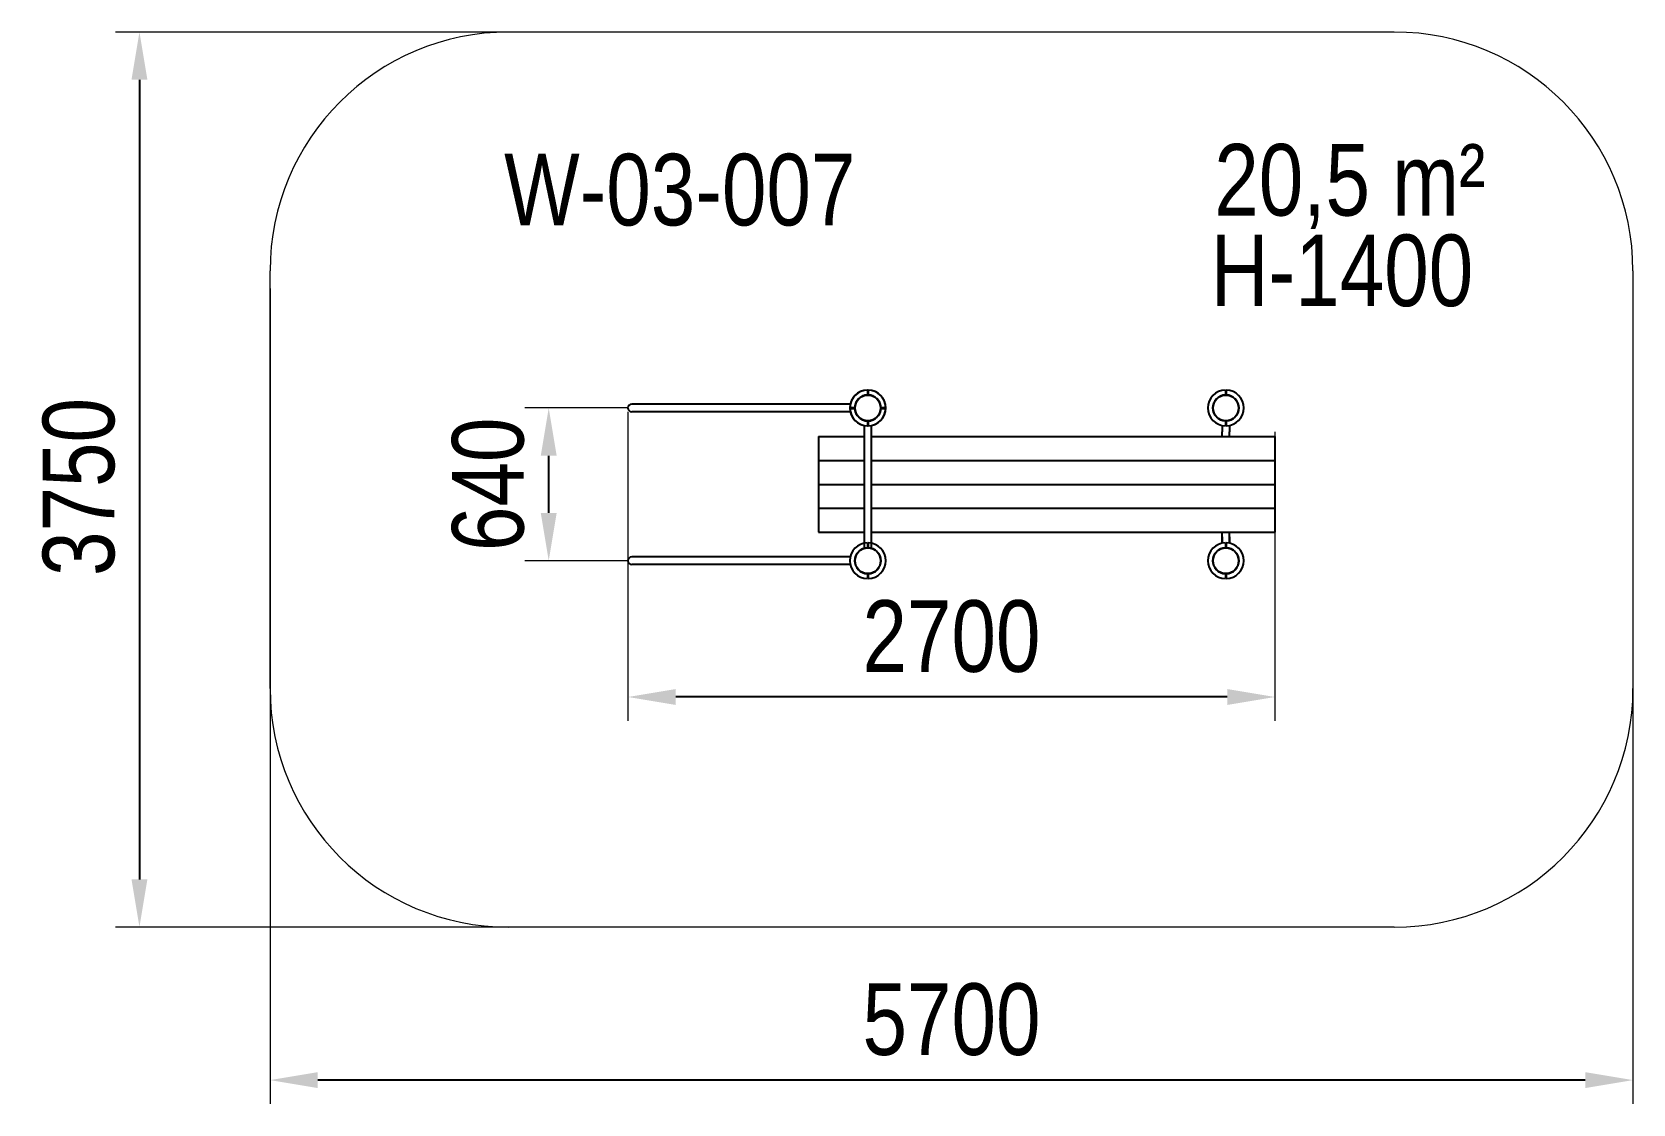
# Model space of a CAD drawing. Header units: millimetres. Extents: x -3884 to 2824, y -2456 to 2034.
import ezdxf

# ---------------------------------------------------------------- set-up
doc = ezdxf.new("R2010")
doc.units = ezdxf.units.MM
for name, color, linetype in [('DIKOM_АРТИКУЛ', 7, 'Continuous'), ('DIKOM_ЗОНА', 80, 'Continuous'), ('DIKOM_ОБЪЕКТ', 7, 'Continuous'), ('DIKOM_РАЗМЕР_ЗОНА', 7, 'Continuous'), ('DIKOM_РАЗМЕР_ОБЪЕКТА', 7, 'Continuous')]:
    doc.layers.add(name, color=color, linetype=linetype)
doc.styles.add('style1', font='arial.ttf', dxfattribs={"width": 0.8})
doc.dimstyles.new('1-50', dxfattribs={"dimtxt": 300, "dimasz": 200, "dimexe": 100, "dimexo": 0, "dimgap": 100, "dimtad": 1, "dimdec": 0, "dimtxsty": 'style1', "dimcen": 0, "dimclrd": 7, "dimclre": 7, "dimadec": 1, "dimazin": 2, "dimtfac": 1, "dimtdec": 0, "dimtmove": 0, "dimatfit": 3, "dimfxl": 0, "dimlwd": 25, "dimlwe": 18, "dimarcsym": 0})

# ---------------------------------------------------------------- blocks, each defined once
blk = doc.blocks.new('*D0')
at = {"layer": 'Defpoints', "color": 0, "transparency": 16777216}
for p in [(-1386.6, 443.5), (1324.4, 359.5), (-1386.6, -751.4)]:
    blk.add_point(p, dxfattribs=at)
at = {"layer": 'DIKOM_РАЗМЕР_ОБЪЕКТА', "color": 7, "lineweight": 18, "transparency": 16777216}
for p, q in [((-1386.6, 443.5), (-1386.6, -851.4)), ((1324.4, 359.5), (1324.4, -851.4))]:
    blk.add_line(p, q, dxfattribs=at)
at = {"layer": 'DIKOM_РАЗМЕР_ОБЪЕКТА', "color": 7, "lineweight": 25, "transparency": 16777216}
blk.add_line((1124.4, -751.4), (-1186.6, -751.4), dxfattribs=at)
at = {"layer": 'DIKOM_РАЗМЕР_ОБЪЕКТА', "color": 7, "transparency": 16777216}
for points in [[(-1186.6, -718.1), (-1186.6, -784.7), (-1386.6, -751.4)], [(1124.4, -718.1), (1124.4, -784.7), (1324.4, -751.4)]]:
    blk.add_solid(points, dxfattribs=at)
at = {"layer": 'DIKOM_РАЗМЕР_ОБЪЕКТА', "color": 0, "transparency": 16777216, "insert": (-31.1, -498.2), "char_height": 300, "attachment_point": 5, "style": 'style1'}
blk.add_mtext('2700', dxfattribs=at)
blk = doc.blocks.new('*D1')
at = {"layer": 'Defpoints', "color": 0, "transparency": 16777216}
for p in [(2824.4, 1034.5), (-2886.2, 959.8), (-2886.2, -2356.4)]:
    blk.add_point(p, dxfattribs=at)
at = {"layer": 'DIKOM_РАЗМЕР_ЗОНА', "color": 7, "lineweight": 18, "transparency": 16777216}
for p, q in [((2824.4, 1034.5), (2824.4, -2456.4)), ((-2886.2, 959.8), (-2886.2, -2456.4))]:
    blk.add_line(p, q, dxfattribs=at)
at = {"layer": 'DIKOM_РАЗМЕР_ЗОНА', "color": 7, "lineweight": 25, "transparency": 16777216}
blk.add_line((2624.4, -2356.4), (-2686.2, -2356.4), dxfattribs=at)
at = {"layer": 'DIKOM_РАЗМЕР_ЗОНА', "color": 7, "transparency": 16777216}
for points in [[(-2686.2, -2323.1), (-2686.2, -2389.7), (-2886.2, -2356.4)], [(2624.4, -2323.1), (2624.4, -2389.7), (2824.4, -2356.4)]]:
    blk.add_solid(points, dxfattribs=at)
at = {"layer": 'DIKOM_РАЗМЕР_ЗОНА', "color": 0, "transparency": 16777216, "insert": (-30.9, -2103.2), "char_height": 300, "attachment_point": 5, "style": 'style1'}
blk.add_mtext('5700', dxfattribs=at)
blk = doc.blocks.new('*D2')
at = {"layer": 'Defpoints', "color": 0, "transparency": 16777216}
for p in [(-1718.6, 459.5), (-1386.6, 459.5), (-1386.6, -180.3)]:
    blk.add_point(p, dxfattribs=at)
at = {"layer": 'DIKOM_РАЗМЕР_ОБЪЕКТА', "color": 7, "lineweight": 18, "transparency": 16777216}
for p, q in [((-1386.6, 459.5), (-1818.6, 459.5)), ((-1386.6, -180.3), (-1818.6, -180.3))]:
    blk.add_line(p, q, dxfattribs=at)
at = {"layer": 'DIKOM_РАЗМЕР_ОБЪЕКТА', "color": 7, "lineweight": 25, "transparency": 16777216}
blk.add_line((-1718.6, 19.7), (-1718.6, 259.5), dxfattribs=at)
at = {"layer": 'DIKOM_РАЗМЕР_ОБЪЕКТА', "color": 7, "transparency": 16777216}
for points in [[(-1751.9, 259.5), (-1685.3, 259.5), (-1718.6, 459.5)], [(-1751.9, 19.7), (-1685.3, 19.7), (-1718.6, -180.3)]]:
    blk.add_solid(points, dxfattribs=at)
at = {"layer": 'DIKOM_РАЗМЕР_ОБЪЕКТА', "color": 0, "transparency": 16777216, "insert": (-1971.8, 139.6), "char_height": 300, "attachment_point": 5, "rotation": 90, "style": 'style1'}
blk.add_mtext('640', dxfattribs=at)
blk = doc.blocks.new('*D3')
at = {"layer": 'Defpoints', "color": 0, "transparency": 16777216}
for p in [(-1886.4, 2034.2), (-3433.5, -1715.4), (-1886.4, -1715.4)]:
    blk.add_point(p, dxfattribs=at)
at = {"layer": 'DIKOM_РАЗМЕР_ЗОНА', "color": 7, "lineweight": 18, "transparency": 16777216}
for p, q in [((-1886.4, 2034.2), (-3533.5, 2034.2)), ((-1886.4, -1715.4), (-3533.5, -1715.4))]:
    blk.add_line(p, q, dxfattribs=at)
at = {"layer": 'DIKOM_РАЗМЕР_ЗОНА', "color": 7, "lineweight": 25, "transparency": 16777216}
blk.add_line((-3433.5, 1834.2), (-3433.5, -1515.4), dxfattribs=at)
at = {"layer": 'DIKOM_РАЗМЕР_ЗОНА', "color": 7, "transparency": 16777216}
for points in [[(-3466.8, 1834.2), (-3400.2, 1834.2), (-3433.5, 2034.2)], [(-3466.8, -1515.4), (-3400.2, -1515.4), (-3433.5, -1715.4)]]:
    blk.add_solid(points, dxfattribs=at)
at = {"layer": 'DIKOM_РАЗМЕР_ЗОНА', "color": 0, "transparency": 16777216, "insert": (-3686.8, 128.5), "char_height": 300, "attachment_point": 5, "rotation": 90, "style": 'style1'}
blk.add_mtext('3750', dxfattribs=at)

msp = doc.modelspace()

# ---------------------------------------------------------------- linework, layer by layer
at = {"layer": 'DIKOM_ЗОНА', "color": 3, "lineweight": 15}
for p, q in [((1824.3, 2034.4), (-1886.4, 2034.2)), ((-2886.2, -715.4), (-2886.3, 1034.1)), ((2824.4, 1034.5), (2824.4, -715.4)), ((1824.4, -1715.4), (-1886.2, -1715.4))]:
    msp.add_line(p, q, dxfattribs=at)
for centre, start, end in [((-1886.3, 1034.2), 90.00384, 180.00384), ((1824.3, 1034.4), 0.00384, 90.00384), ((-1886.2, -715.4), 180, 270), ((1824.4, -715.4), 270, 0)]:
    msp.add_arc(centre, 1000, start, end, dxfattribs=at)
at = {"layer": 'DIKOM_ОБЪЕКТ'}
for p, q in [((-454.9, 475.5), (-1370.6, 475.5)), ((-454.9, 475.5), (-1254.6, 475.5)), ((-383.6, 534.5), (-383.6, 514)), ((-383.6, 534.5), (-383.6, 514)), ((-383.6, 534.5), (-383.6, 514)), ((-383.6, 514.5), (-379.6, 514.5)), ((-383.6, 514.5), (-379.6, 514.5)), ((-383.6, 514.5), (-379.6, 514.5)), ((-379.6, 534.5), (-379.6, 514)), ((-379.6, 534.5), (-379.6, 514)), ((-379.6, 534.5), (-379.6, 514)), ((1116.4, 534.5), (1116.4, 514)), ((1116.4, 534.5), (1116.4, 514)), ((1116.4, 514.5), (1120.4, 514.5)), ((1116.4, 514.5), (1120.4, 514.5)), ((1120.4, 534.5), (1120.4, 514)), ((1120.4, 534.5), (1120.4, 514)), ((-454.9, 443.5), (-1370.6, 443.5)), ((-454.9, 443.5), (-1254.6, 443.5)), ((-456.6, 461.5), (-436.1, 461.5)), ((-456.6, 461.5), (-436.1, 461.5)), ((-456.6, 461.5), (-436.1, 461.5)), ((-456.6, 461.5), (-436.1, 461.5)), ((-456.6, 461.5), (-436.1, 461.5)), ((-456.6, 457.5), (-436.1, 457.5)), ((-456.6, 457.5), (-436.1, 457.5)), ((-456.6, 457.5), (-436.1, 457.5)), ((-456.6, 457.5), (-436.1, 457.5)), ((-456.6, 457.5), (-436.1, 457.5)), ((-436.6, 457.5), (-436.6, 461.5)), ((-436.6, 457.5), (-436.6, 461.5)), ((-436.6, 457.5), (-436.6, 461.5)), ((-436.6, 457.5), (-436.6, 461.5)), ((-436.6, 457.5), (-436.6, 461.5)), ((-383.6, 405), (-383.6, 384.5)), ((-383.6, 405), (-383.6, 384.5)), ((-379.6, 405), (-379.6, 384.5)), ((-379.6, 405), (-379.6, 384.5)), ((-327.1, 461.5), (-306.6, 461.5)), ((-327.1, 461.5), (-306.6, 461.5)), ((-327.1, 461.5), (-306.6, 461.5)), ((-327.1, 461.5), (-306.6, 461.5)), ((-327.1, 461.5), (-306.6, 461.5)), ((-327.1, 457.5), (-306.6, 457.5)), ((-327.1, 457.5), (-306.6, 457.5)), ((-327.1, 457.5), (-306.6, 457.5)), ((-327.1, 457.5), (-306.6, 457.5)), ((-327.1, 457.5), (-306.6, 457.5)), ((1116.4, 405), (1116.4, 384.5)), ((1120.4, 405), (1120.4, 384.5)), ((-587.6, 339.5), (-397.6, 339.5)), ((-587.6, 339.5), (-587.6, -60.5)), ((-397.6, 386.2), (-397.6, -40.5)), ((-397.6, 364.5), (-397.6, -130.5)), ((-365.6, -130.5), (-365.6, 386.2)), ((-365.6, -40.5), (-365.6, 359.5)), ((-365.6, 339.5), (1324.4, 339.5)), ((1102.4, 386.2), (1102.4, 359.5)), ((1102.4, 339.5), (1102.4, 359.5)), ((1134.4, 386.2), (1134.4, 359.5)), ((1134.4, 339.5), (1134.4, 359.5)), ((1324.4, 339.5), (1324.4, -60.5)), ((-587.6, 239.5), (-397.6, 239.5)), ((-365.6, 239.5), (1324.4, 239.5)), ((-587.6, 139.5), (-397.6, 139.5)), ((-365.6, 139.5), (1324.4, 139.5)), ((-587.6, 39.5), (-397.6, 39.5)), ((-365.6, 39.5), (1324.4, 39.5)), ((-587.6, -60.5), (-397.6, -60.5)), ((-365.6, -60.5), (1324.4, -60.5)), ((1102.4, -105.5), (1102.4, -60.5)), ((1134.4, -105.5), (1134.4, -60.5)), ((-383.6, -105.5), (-383.6, -126)), ((-383.6, -125.5), (-379.6, -125.5)), ((-379.6, -105.5), (-379.6, -126)), ((1102.4, -80.5), (1102.4, -107.2)), ((1116.4, -105.5), (1116.4, -126)), ((1116.4, -125.5), (1120.4, -125.5)), ((1120.4, -105.5), (1120.4, -126)), ((1134.4, -80.5), (1134.4, -107.2)), ((-454.9, -164.5), (-1370.6, -164.5)), ((-454.9, -196.5), (-1370.6, -196.5)), ((-454.9, -164.5), (-1254.6, -164.5)), ((-454.9, -196.5), (-1254.6, -196.5)), ((-383.6, -235), (-383.6, -255.5)), ((-379.6, -235), (-379.6, -255.5)), ((1116.4, -235), (1116.4, -255.5)), ((1120.4, -235), (1120.4, -255.5))]:
    msp.add_line(p, q, dxfattribs=at)
for centre in [(-381.6, 459.5), (1118.4, 459.5), (-381.6, -180.5), (1118.4, -180.5)]:
    msp.add_circle(centre, 54, dxfattribs=at)
for centre, radius, start, end in [((-1370.6, 459.5), 16, 90, 270), ((-381.6, 459.5), 75, 91.52807, 268.47193), ((-381.6, 459.5), 75, 1.52807, 178.47193), ((-381.6, 459.5), 75, 1.52807, 178.47193), ((-381.6, 459.5), 54.5, 92.10307, 267.89693), ((-381.6, 459.5), 54.5, 2.10307, 177.89693), ((-381.6, 459.5), 54.5, 2.10307, 177.89693), ((-381.6, 459.5), 54.5, 2.10307, 177.89693), ((-381.6, 459.5), 75, 271.52807, 88.47193), ((-381.6, 459.5), 54.5, 272.10307, 87.89693), ((1118.4, 459.5), 75, 91.52807, 268.47193), ((1118.4, 459.5), 54.5, 92.10307, 267.89693), ((1118.4, 459.5), 75, 271.52807, 88.47193), ((1118.4, 459.5), 54.5, 272.10307, 87.89693), ((-381.6, 459.5), 75, 181.52807, 358.47193), ((-381.6, 459.5), 75, 181.52807, 358.47193), ((-381.6, 459.5), 54.5, 182.10307, 357.89693), ((-381.6, 459.5), 54.5, 182.10307, 357.89693), ((-381.6, 459.5), 54.5, 182.10307, 357.89693), ((-381.6, -180.5), 75, 91.52807, 268.47193), ((-381.6, -180.5), 54.5, 92.10307, 267.89693), ((-381.6, -180.5), 75, 271.52807, 88.47193), ((-381.6, -180.5), 54.5, 272.10307, 87.89693), ((1118.4, -180.5), 75, 91.52807, 268.47193), ((1118.4, -180.5), 54.5, 92.10307, 267.89693), ((1118.4, -180.5), 75, 271.52807, 88.47193), ((1118.4, -180.5), 54.5, 272.10307, 87.89693), ((-1370.6, -180.5), 16, 90, 270)]:
    msp.add_arc(centre, radius, start, end, dxfattribs=at)

# ---------------------------------------------------------------- texts
at = {"layer": 'DIKOM_АРТИКУЛ', "color": 7, "linetype": 'Continuous', "lineweight": 15, "insert": (-1905.4, 1524.3), "char_height": 300, "width": 2314.7, "attachment_point": 1, "style": 'style1'}
msp.add_mtext('W-03-007', dxfattribs=at)
at = {"layer": 'DIKOM_РАЗМЕР_ОБЪЕКТА', "char_height": 300, "width": 2314.7, "attachment_point": 1, "style": 'style1'}
for s, insert in [('20,5 m²', (1070.1, 1565.4)), ('H-1400', (1055.5, 1186))]:
    msp.add_mtext(s, dxfattribs=dict(at, insert=insert))

# ---------------------------------------------------------------- dimensions: what is measured, and where the dimension line sits
at = {"layer": 'DIKOM_РАЗМЕР_ЗОНА'}
dim = msp.add_linear_dim(base=(-3433.5, -1715.4), p1=(-1886.4, 2034.2), p2=(-1886.4, -1715.4), angle=270, text='3750', dimstyle='1-50', dxfattribs=at)
dim.commit()
dim.dimension.update_dxf_attribs({"geometry": '*D3', "text_midpoint": (-3433.5, 128.5), "dimtype": 160})
dim = msp.add_linear_dim(base=(-2886.2, -2356.4), p1=(2824.4, 1034.5), p2=(-2886.2, 959.8), text='5700', dimstyle='1-50', dxfattribs=at)
dim.commit()
dim.dimension.update_dxf_attribs({"geometry": '*D1', "text_midpoint": (-30.9, -2356.4), "dimtype": 160})
at = {"layer": 'DIKOM_РАЗМЕР_ОБЪЕКТА'}
dim = msp.add_linear_dim(base=(-1718.6, 459.5), p1=(-1386.6, -180.3), p2=(-1386.6, 459.5), angle=270, text='640', dimstyle='1-50', dxfattribs=at)
dim.commit()
dim.dimension.update_dxf_attribs({"geometry": '*D2', "text_midpoint": (-1718.6, 139.6), "dimtype": 160})
dim = msp.add_linear_dim(base=(-1386.6, -751.4), p1=(1324.4, 359.5), p2=(-1386.6, 443.5), text='2700', dimstyle='1-50', dxfattribs=at)
dim.commit()
dim.dimension.update_dxf_attribs({"geometry": '*D0', "text_midpoint": (-31.1, -751.4), "dimtype": 160})

doc.saveas('drawing.dxf')
